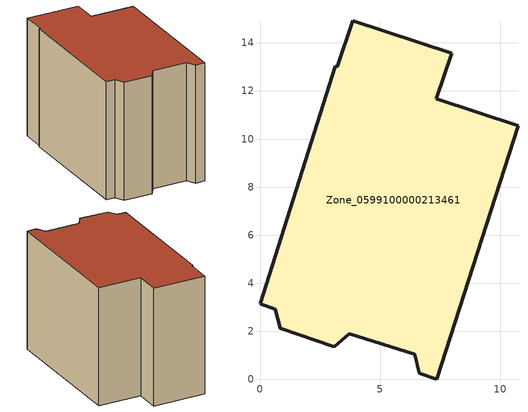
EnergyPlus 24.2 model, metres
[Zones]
Zone_0599100000213461
 floor ground (C_G): 6.63,0.25 6.43,1.04 3.72,1.9 3.08,1.37 0.85,2.13 0.64,2.92 0,3.15 3.14,13.03 3.21,13.01 3.85,14.93 7.97,13.57 7.34,11.67 10.73,10.55 7.36,0 z0
 wall outside (C_F): 3.08,1.37 3.72,1.9 6.43,1.04 6.63,0.25 7.36,0 10.73,10.55 7.34,11.67 7.97,13.57 3.85,14.93 3.21,13.01 3.14,13.03 0,3.15 0.64,2.92 0.85,2.13 3.08,1.37 z0:9.79
 roof outside (C_R): 3.14,13.03 0,3.15 0.64,2.92 0.85,2.13 3.08,1.37 3.72,1.9 6.43,1.04 6.63,0.25 7.36,0 10.73,10.55 7.34,11.67 7.97,13.57 3.85,14.93 3.21,13.01 z9.79
[BUILDING]
Pand.0599100000213461: North Axis=0; Terrain=City; Loads Convergence Tolerance Value=0.04; Temperature Convergence Tolerance Value=0.4; Solar Distribution=FullExterior; Maximum Number of Warmup Days=25; Minimum Number of Warmup Days=1
[Site:Location]
Rotterdam.The.Hague.AP_ZH_NLD Design_Conditions: Latitude=51.96; Longitude=4.45; Time Zone=1; Elevation=-4.5
[SITE:GROUNDTEMPERATURE:BUILDINGSURFACE]
18, 18, 18, 18, 18, 18, 18, 18, 18, 18, 18, 18
[MATERIAL] Thermal Absorptance=0.9; Solar Absorptance=0.7; Visible Absorptance=0.7
Name | Roughness | Thickness | Conductivity | Density | Specific Heat
G.TI.1946 | MediumSmooth | 0.15 | 1 | 540 | 1210
F.TI.1946 | Rough | 0.3 | 0.857143 | 1920 | 840
R.TI.1946 | MediumRough | 0.2 | 0.1 | 1500 | 1000
[CONSTRUCTION]
C_G: G.TI.1946
C_F: F.TI.1946
C_R: R.TI.1946
[ZONE]
Zone_0599100000213461: Type=1; Multiplier=1; Ceiling Height=Autocalculate; Volume=Autocalculate; Floor Area=autocalculate; Part of Total Floor Area=Yes
[ZONEINFILTRATION:DESIGNFLOWRATE]
Infil_Zone_0599100000213461: Zone or ZoneList or Space or SpaceList=Zone_0599100000213461; Schedule=AlwaysOn; Design Flow Rate Calculation Method=Flow/Area; Flow Rate per Floor Area=0.003; Constant Term Coefficient=1; Temperature Term Coefficient=0; Velocity Term Coefficient=0; Velocity Squared Term Coefficient=0
[HVACTEMPLATE:ZONE:IDEALLOADSAIRSYSTEM]
Zone_0599100000213461: Maximum Heating Supply Air Temperature=50; Minimum Cooling Supply Air Temperature=13; Maximum Heating Supply Air Humidity Ratio=0.0156; Minimum Cooling Supply Air Humidity Ratio=0.0077; Heating Limit=NoLimit; Cooling Limit=NoLimit; Dehumidification Control Type=ConstantSensibleHeatRatio; Cooling Sensible Heat Ratio=0.7; Dehumidification Setpoint=60; Humidification Control Type=None; Humidification Setpoint=30; Outdoor Air Method=None; Outdoor Air Flow Rate per Person=0.00944; Outdoor Air Flow Rate per Zone Floor Area=0; Outdoor Air Flow Rate per Zone=0; Demand Controlled Ventilation Type=None; Outdoor Air Economizer Type=NoEconomizer; Heat Recovery Type=None; Sensible Heat Recovery Effectiveness=0.7; Latent Heat Recovery Effectiveness=0.65
[ZONECONTROL:THERMOSTAT]
ThermostatControl_Zone_0599100000213461: Zone or ZoneList=Zone_0599100000213461; Control Type Schedule=DualSetpointControlType; Control 1=Thermostat_Zone_0599100000213461; Temperature Difference Between Cutout And Setpoint=0
[THERMOSTATSETPOINT:DUALSETPOINT]
Thermostat_Zone_0599100000213461: Heating Setpoint Temperature Schedule=HeatingSetpoint_Zone_0599100000213461; Cooling Setpoint Temperature Schedule=CoolingSetpoint_Zone_0599100000213461
[SCHEDULE:COMPACT]
HeatingSetpoint_Zone_0599100000213461: Through: 12/31, For: AllDays, Until: 24:00, 21
CoolingSetpoint_Zone_0599100000213461: Through: 12/31, For: AllDays, Until: 24:00, 24
DualSetpointControlType: Through: 12/31, For: AllDays, Until: 24:00, 4
AlwaysOn: Through: 12/31, For: AllDays, Until: 24:00, 1
